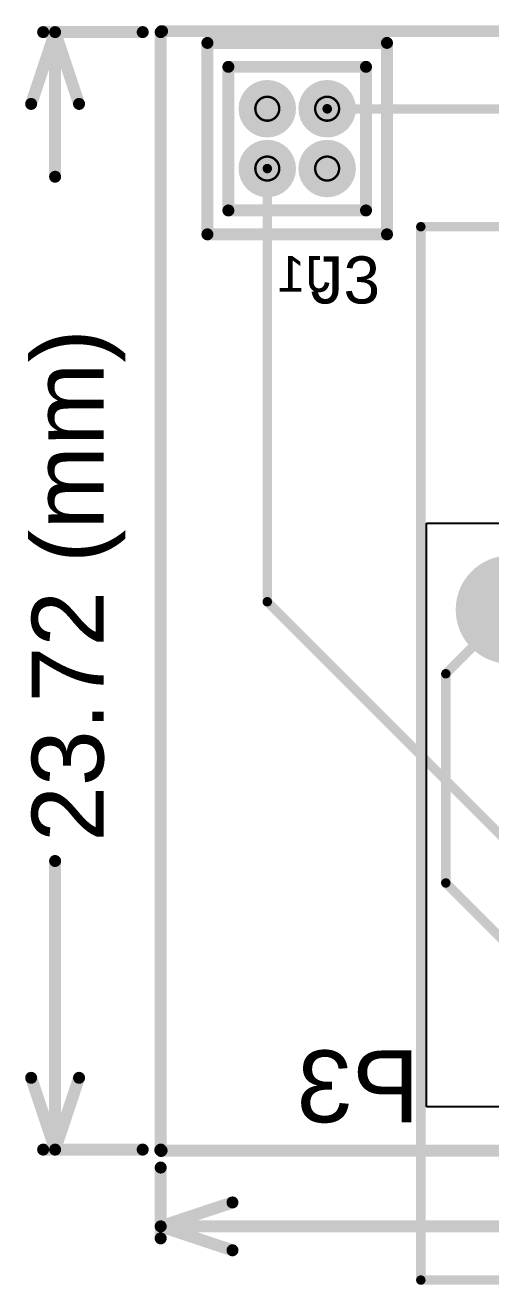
# Model space of a CAD drawing. Header units: inches. Extents: x -3 to 423, y -3 to 110.
# Drawn here: x -2.88 to 7, y -2.85 to 23.89 of the extents above; entities that cross this region are included whole.
import ezdxf

# ---------------------------------------------------------------- set-up
doc = ezdxf.new("R2010")
doc.units = ezdxf.units.IN
for name, color, linetype in [('Board Outline', 56, 'Continuous'), ('Bottom Layer', 5, 'Continuous'), ('Bottom Overlay', 54, 'Continuous'), ('Bottom Solder', 6, 'Continuous'), ('Drill Drawing', 1, 'Continuous'), ('Mechanical 1', 6, 'Continuous'), ('Mechanical 10', 56, 'Continuous'), ('Mechanical 15', 56, 'Continuous'), ('Mechanical 3', 76, 'Continuous'), ('Mid Layer', 16, 'Continuous'), ('Mid Layer 2', 76, 'Continuous'), ('Multi-Layer', 9, 'Continuous'), ('Pad Holes', 156, 'Continuous'), ('Top Layer', 1, 'Continuous'), ('Top Overlay', 2, 'Continuous'), ('Top Solder', 216, 'Continuous')]:
    doc.layers.add(name, color=color, linetype=linetype)
doc.styles.add('Arial', font='', dxfattribs={"height": 0.2})
doc.styles.get('Arial').set_extended_font_data('Arial')

msp = doc.modelspace()

# ---------------------------------------------------------------- hatches: boundary and pattern name
at = {"layer": 'Bottom Layer'}
h = msp.add_hatch(color=5, dxfattribs=at)
edge = h.paths.add_edge_path()
edge.add_arc((2.262, 22.114), 0.533, 0, 360)
h = msp.add_hatch(color=5, dxfattribs=at)
edge = h.paths.add_edge_path()
edge.add_arc((3.532, 22.114), 0.533, 0, 360)
h = msp.add_hatch(color=5, dxfattribs=at)
edge = h.paths.add_edge_path()
edge.add_arc((2.262, 20.844), 0.533, 0, 360)
h = msp.add_hatch(color=5, dxfattribs=at)
edge = h.paths.add_edge_path()
edge.add_arc((3.532, 20.844), 0.533, 0, 360)
h = msp.add_hatch(color=5, dxfattribs=at)
edge = h.paths.add_edge_path()
edge.add_arc((7.41, 11.48), 1.15, 0, 360)
at = {"layer": 'Bottom Solder'}
h = msp.add_hatch(color=6, dxfattribs=at)
edge = h.paths.add_edge_path()
edge.add_arc((2.262, 22.114), 0.61, 0, 360)
h = msp.add_hatch(color=6, dxfattribs=at)
edge = h.paths.add_edge_path()
edge.add_arc((3.532, 22.114), 0.61, 0, 360)
h = msp.add_hatch(color=6, dxfattribs=at)
edge = h.paths.add_edge_path()
edge.add_arc((2.262, 20.844), 0.61, 0, 360)
h = msp.add_hatch(color=6, dxfattribs=at)
edge = h.paths.add_edge_path()
edge.add_arc((3.532, 20.844), 0.61, 0, 360)
h = msp.add_hatch(color=6, dxfattribs=at)
edge = h.paths.add_edge_path()
edge.add_arc((7.41, 11.48), 1.15, 0, 360)
at = {"layer": 'Mid Layer'}
h = msp.add_hatch(color=16, dxfattribs=at)
edge = h.paths.add_edge_path()
edge.add_arc((2.262, 22.114), 0.533, 0, 360)
h = msp.add_hatch(color=16, dxfattribs=at)
edge = h.paths.add_edge_path()
edge.add_arc((3.532, 22.114), 0.533, 0, 360)
h = msp.add_hatch(color=16, dxfattribs=at)
edge = h.paths.add_edge_path()
edge.add_arc((2.262, 20.844), 0.533, 0, 360)
h = msp.add_hatch(color=16, dxfattribs=at)
edge = h.paths.add_edge_path()
edge.add_arc((3.532, 20.844), 0.533, 0, 360)
h = msp.add_hatch(color=16, dxfattribs=at)
edge = h.paths.add_edge_path()
edge.add_arc((7.41, 11.48), 1.15, 0, 360)
at = {"layer": 'Mid Layer 2'}
h = msp.add_hatch(color=76, dxfattribs=at)
edge = h.paths.add_edge_path()
edge.add_arc((2.262, 22.114), 0.533, 0, 360)
h = msp.add_hatch(color=76, dxfattribs=at)
edge = h.paths.add_edge_path()
edge.add_arc((3.532, 22.114), 0.533, 0, 360)
h = msp.add_hatch(color=76, dxfattribs=at)
edge = h.paths.add_edge_path()
edge.add_arc((2.262, 20.844), 0.533, 0, 360)
h = msp.add_hatch(color=76, dxfattribs=at)
edge = h.paths.add_edge_path()
edge.add_arc((3.532, 20.844), 0.533, 0, 360)
h = msp.add_hatch(color=76, dxfattribs=at)
edge = h.paths.add_edge_path()
edge.add_arc((7.41, 11.48), 1.15, 0, 360)
at = {"layer": 'Multi-Layer'}
h = msp.add_hatch(color=9, dxfattribs=at)
edge = h.paths.add_edge_path()
edge.add_arc((2.262, 22.114), 0.533, 0, 360)
h = msp.add_hatch(color=9, dxfattribs=at)
edge = h.paths.add_edge_path()
edge.add_arc((3.532, 22.114), 0.533, 0, 360)
h = msp.add_hatch(color=9, dxfattribs=at)
edge = h.paths.add_edge_path()
edge.add_arc((2.262, 20.844), 0.533, 0, 360)
h = msp.add_hatch(color=9, dxfattribs=at)
edge = h.paths.add_edge_path()
edge.add_arc((3.532, 20.844), 0.533, 0, 360)
h = msp.add_hatch(color=9, dxfattribs=at)
edge = h.paths.add_edge_path()
edge.add_arc((7.41, 11.48), 1.15, 0, 360)
at = {"layer": 'Pad Holes'}
h = msp.add_hatch(color=7, dxfattribs=at)
edge = h.paths.add_edge_path()
edge.add_arc((2.262, 22.114), 0.356, 0, 360)
h = msp.add_hatch(color=7, dxfattribs=at)
edge = h.paths.add_edge_path()
edge.add_arc((3.532, 22.114), 0.356, 0, 360)
h = msp.add_hatch(color=7, dxfattribs=at)
edge = h.paths.add_edge_path()
edge.add_arc((2.262, 20.844), 0.356, 0, 360)
h = msp.add_hatch(color=7, dxfattribs=at)
edge = h.paths.add_edge_path()
edge.add_arc((3.532, 20.844), 0.356, 0, 360)
h = msp.add_hatch(color=7, dxfattribs=at)
edge = h.paths.add_edge_path()
edge.add_arc((7.41, 11.48), 0.75, 0, 360)
at = {"layer": 'Top Layer'}
h = msp.add_hatch(color=1, dxfattribs=at)
edge = h.paths.add_edge_path()
edge.add_arc((2.262, 22.114), 0.533, 0, 360)
h = msp.add_hatch(color=1, dxfattribs=at)
edge = h.paths.add_edge_path()
edge.add_arc((3.532, 22.114), 0.533, 0, 360)
h = msp.add_hatch(color=1, dxfattribs=at)
edge = h.paths.add_edge_path()
edge.add_arc((2.262, 20.844), 0.533, 0, 360)
h = msp.add_hatch(color=1, dxfattribs=at)
edge = h.paths.add_edge_path()
edge.add_arc((3.532, 20.844), 0.533, 0, 360)
h = msp.add_hatch(color=1, dxfattribs=at)
edge = h.paths.add_edge_path()
edge.add_arc((7.41, 11.48), 1.15, 0, 360)
at = {"layer": 'Top Solder'}
h = msp.add_hatch(color=216, dxfattribs=at)
edge = h.paths.add_edge_path()
edge.add_arc((2.262, 22.114), 0.61, 0, 360)
h = msp.add_hatch(color=216, dxfattribs=at)
edge = h.paths.add_edge_path()
edge.add_arc((3.532, 22.114), 0.61, 0, 360)
h = msp.add_hatch(color=216, dxfattribs=at)
edge = h.paths.add_edge_path()
edge.add_arc((2.262, 20.844), 0.61, 0, 360)
h = msp.add_hatch(color=216, dxfattribs=at)
edge = h.paths.add_edge_path()
edge.add_arc((3.532, 20.844), 0.61, 0, 360)
h = msp.add_hatch(color=216, dxfattribs=at)
edge = h.paths.add_edge_path()
edge.add_arc((7.41, 11.48), 1.15, 0, 360)

# ---------------------------------------------------------------- linework, layer by layer
at = {"layer": 'Board Outline', "const_width": 0.254}
for points in [[(0, 0.02), (0, 23.74)], [(0.02, 23.76), (31.38, 23.76)], [(0, 0.02), (0.02, 0)], [(0.02, 0), (64.06, 0)]]:
    msp.add_lwpolyline(points, dxfattribs=at)
at = {"layer": 'Board Outline', "const_width": 0.127}
for points in [[(-0.064, 23.74, 1), (0.064, 23.74, 1)], [(-0.044, 23.76, 1), (0.083, 23.76, 1)], [(-0.064, 0.02, 1), (0.064, 0.02, 1)], [(-0.064, 0.02, 1), (0.064, 0.02, 1)], [(-0.044, 0, 1), (0.083, 0, 1)], [(-0.044, 0, 1), (0.083, 0, 1)]]:
    msp.add_lwpolyline(points, format="xyb", close=True, dxfattribs=at)
at = {"layer": 'Bottom Layer', "const_width": 0.2}
for points in [[(3.532, 22.114), (3.536, 22.11)], [(3.536, 22.11), (32.53, 22.11)], [(2.262, 11.648), (2.262, 20.844)], [(2.262, 11.648), (8.86, 5.05)]]:
    msp.add_lwpolyline(points, dxfattribs=at)
at = {"layer": 'Bottom Layer', "const_width": 0.1}
for points in [[(3.482, 22.114, 1), (3.582, 22.114, 1)], [(3.486, 22.11, 1), (3.586, 22.11, 1)], [(3.486, 22.11, 1), (3.586, 22.11, 1)], [(2.212, 20.844, 1), (2.312, 20.844, 1)], [(2.212, 11.648, 1), (2.312, 11.648, 1)], [(2.212, 11.648, 1), (2.312, 11.648, 1)]]:
    msp.add_lwpolyline(points, format="xyb", close=True, dxfattribs=at)
at = {"layer": 'Bottom Overlay', "const_width": 0.254}
for points in [[(0.992, 23.511), (4.802, 23.511)], [(0.992, 19.447), (0.992, 23.511)], [(4.802, 19.447), (4.802, 23.511)], [(0.992, 19.447), (4.802, 19.447)]]:
    msp.add_lwpolyline(points, dxfattribs=at)
at = {"layer": 'Bottom Overlay', "const_width": 0.127}
for points in [[(0.928, 23.511, 1), (1.055, 23.511, 1)], [(0.928, 23.511, 1), (1.055, 23.511, 1)], [(4.738, 23.511, 1), (4.865, 23.511, 1)], [(4.738, 23.511, 1), (4.865, 23.511, 1)], [(0.928, 19.447, 1), (1.055, 19.447, 1)], [(0.928, 19.447, 1), (1.055, 19.447, 1)], [(4.738, 19.447, 1), (4.865, 19.447, 1)], [(4.738, 19.447, 1), (4.865, 19.447, 1)]]:
    msp.add_lwpolyline(points, format="xyb", close=True, dxfattribs=at)
at = {"layer": 'Drill Drawing'}
for points, const_width in [([(2.516, 22.114, 1), (2.008, 22.114, 1)], 0.0508), ([(3.786, 22.114, 1), (3.278, 22.114, 1)], 0.0508), ([(1.995, 22.114, 1), (2.021, 22.114, 1)], 0.0254), ([(2.503, 22.114, 1), (2.529, 22.114, 1)], 0.0254), ([(3.265, 22.114, 1), (3.291, 22.114, 1)], 0.0254), ([(3.773, 22.114, 1), (3.799, 22.114, 1)], 0.0254), ([(2.516, 20.844, 1), (2.008, 20.844, 1)], 0.0508), ([(3.786, 20.844, 1), (3.278, 20.844, 1)], 0.0508), ([(1.995, 20.844, 1), (2.021, 20.844, 1)], 0.0254), ([(2.503, 20.844, 1), (2.529, 20.844, 1)], 0.0254), ([(3.265, 20.844, 1), (3.291, 20.844, 1)], 0.0254), ([(3.773, 20.844, 1), (3.799, 20.844, 1)], 0.0254)]:
    msp.add_lwpolyline(points, format="xyb", close=True, dxfattribs=dict(at, const_width=const_width))
at = {"layer": 'Mechanical 1', "const_width": 0.254}
for points in [[(0, 0), (0, 23.74)], [(0.03, 23.76), (31.37, 23.76)], [(1.437, 23.003), (4.357, 23.003)], [(1.437, 19.955), (1.437, 23.003)], [(4.357, 19.955), (4.357, 23.003)], [(1.437, 19.955), (4.357, 19.955)], [(0, 0), (64.06, 0)]]:
    msp.add_lwpolyline(points, dxfattribs=at)
at = {"layer": 'Mechanical 1', "const_width": 0.127}
for points in [[(-0.064, 23.74, 1), (0.064, 23.74, 1)], [(-0.034, 23.76, 1), (0.093, 23.76, 1)], [(1.373, 23.003, 1), (1.5, 23.003, 1)], [(1.373, 23.003, 1), (1.5, 23.003, 1)], [(4.293, 23.003, 1), (4.42, 23.003, 1)], [(4.293, 23.003, 1), (4.42, 23.003, 1)], [(1.373, 19.955, 1), (1.5, 19.955, 1)], [(1.373, 19.955, 1), (1.5, 19.955, 1)], [(4.293, 19.955, 1), (4.42, 19.955, 1)], [(4.293, 19.955, 1), (4.42, 19.955, 1)], [(-0.064, 0, 1), (0.064, 0, 1)], [(-0.064, 0, 1), (0.064, 0, 1)]]:
    msp.add_lwpolyline(points, format="xyb", close=True, dxfattribs=at)
at = {"layer": 'Mechanical 10'}
for points, const_width in [([(5.52, 19.61), (24.85, 19.61)], 0.2), ([(5.52, -2.75), (5.52, 19.61)], 0.2), ([(-0.01, 0.01), (0.01, -0.01)], 0.254), ([(5.52, -2.75), (24.85, -2.75)], 0.2)]:
    msp.add_lwpolyline(points, dxfattribs=dict(at, const_width=const_width))
for points, const_width in [([(5.47, 19.61, 1), (5.57, 19.61, 1)], 0.1), ([(5.47, 19.61, 1), (5.57, 19.61, 1)], 0.1), ([(-0.073, 0.01, 1), (0.054, 0.01, 1)], 0.127), ([(-0.054, -0.01, 1), (0.073, -0.01, 1)], 0.127), ([(5.47, -2.75, 1), (5.57, -2.75, 1)], 0.1), ([(5.47, -2.75, 1), (5.57, -2.75, 1)], 0.1)]:
    msp.add_lwpolyline(points, format="xyb", close=True, dxfattribs=dict(at, const_width=const_width))
at = {"layer": 'Mechanical 15', "const_width": 0.2}
for points in [[(5.52, 19.61), (24.85, 19.61)], [(5.52, -2.75), (5.52, 19.61)], [(5.52, -2.75), (24.85, -2.75)]]:
    msp.add_lwpolyline(points, dxfattribs=at)
at = {"layer": 'Mechanical 15', "const_width": 0.1}
for points in [[(5.47, 19.61, 1), (5.57, 19.61, 1)], [(5.47, 19.61, 1), (5.57, 19.61, 1)], [(5.47, -2.75, 1), (5.57, -2.75, 1)], [(5.47, -2.75, 1), (5.57, -2.75, 1)]]:
    msp.add_lwpolyline(points, format="xyb", close=True, dxfattribs=at)
at = {"layer": 'Mechanical 3', "const_width": 0.254}
for points in [[(-2.748, 22.216), (-2.24, 23.74)], [(-2.494, 23.74), (-0.381, 23.74)], [(-2.24, 23.74), (-1.732, 22.216)], [(-2.24, 20.67), (-2.24, 23.74)], [(-2.24, 0.02), (-2.24, 6.146)], [(-2.748, 1.544), (-2.24, 0.02)], [(-2.24, 0.02), (-1.732, 1.544)], [(-2.494, 0.02), (-0.381, 0.02)], [(0, -1.864), (0, -0.361)], [(0, -1.61), (1.524, -1.102)], [(0, -1.61), (1.524, -2.118)], [(0, -1.61), (24.361, -1.61)]]:
    msp.add_lwpolyline(points, dxfattribs=at)
at = {"layer": 'Mechanical 3', "const_width": 0.127}
for points in [[(-2.558, 23.74, 1), (-2.431, 23.74, 1)], [(-2.304, 23.74, 1), (-2.177, 23.74, 1)], [(-2.304, 23.74, 1), (-2.177, 23.74, 1)], [(-2.304, 23.74, 1), (-2.177, 23.74, 1)], [(-0.445, 23.74, 1), (-0.318, 23.74, 1)], [(-2.812, 22.216, 1), (-2.685, 22.216, 1)], [(-1.796, 22.216, 1), (-1.669, 22.216, 1)], [(-2.304, 20.67, 1), (-2.177, 20.67, 1)], [(-2.304, 6.146, 1), (-2.177, 6.146, 1)], [(-2.812, 1.544, 1), (-2.685, 1.544, 1)], [(-1.796, 1.544, 1), (-1.669, 1.544, 1)], [(-2.558, 0.02, 1), (-2.431, 0.02, 1)], [(-2.304, 0.02, 1), (-2.177, 0.02, 1)], [(-2.304, 0.02, 1), (-2.177, 0.02, 1)], [(-2.304, 0.02, 1), (-2.177, 0.02, 1)], [(-0.445, 0.02, 1), (-0.318, 0.02, 1)], [(-0.064, -0.361, 1), (0.064, -0.361, 1)], [(1.46, -1.102, 1), (1.587, -1.102, 1)], [(-0.064, -1.61, 1), (0.064, -1.61, 1)], [(-0.064, -1.61, 1), (0.064, -1.61, 1)], [(-0.064, -1.61, 1), (0.064, -1.61, 1)], [(-0.064, -1.864, 1), (0.064, -1.864, 1)], [(1.46, -2.118, 1), (1.587, -2.118, 1)]]:
    msp.add_lwpolyline(points, format="xyb", close=True, dxfattribs=at)
at = {"layer": 'Mid Layer'}
for p, q in [((5.64, 0.93), (5.64, 13.32)), ((5.64, 13.32), (29.58, 13.32)), ((29.58, 0.93), (5.64, 0.93))]:
    msp.add_line(p, q, dxfattribs=at)
at = {"layer": 'Top Layer', "const_width": 0.2}
for points in [[(6.05, 10.12), (7.41, 11.48)], [(6.05, 5.68), (6.05, 10.12)], [(6.05, 5.68), (10.23, 1.5)]]:
    msp.add_lwpolyline(points, dxfattribs=at)
at = {"layer": 'Top Layer', "const_width": 0.1}
for points in [[(6, 10.12, 1), (6.1, 10.12, 1)], [(6, 10.12, 1), (6.1, 10.12, 1)], [(6, 5.68, 1), (6.1, 5.68, 1)], [(6, 5.68, 1), (6.1, 5.68, 1)]]:
    msp.add_lwpolyline(points, format="xyb", close=True, dxfattribs=at)

# ---------------------------------------------------------------- texts
at = {"layer": 'Bottom Overlay', "style": 'Arial', "text_generation_flag": 2}
msp.add_text('P3', height=1.524, dxfattribs=at).set_placement((5.49, 0.6))
at = {"layer": 'Mechanical 1', "style": 'Arial', "text_generation_flag": 2}
msp.add_text('J1', height=0.762, rotation=360, dxfattribs=at).set_placement((3.597, 18.228))
at = {"layer": 'Mechanical 3', "style": 'Arial'}
msp.add_text('23.72 (mm)', height=1.524, rotation=90, dxfattribs=at).set_placement((-1.212, 6.552))
at = {"layer": 'Top Overlay', "style": 'Arial'}
msp.add_text('J3', height=1, dxfattribs=at).set_placement((3.18, 17.98))

doc.saveas('drawing.dxf')
